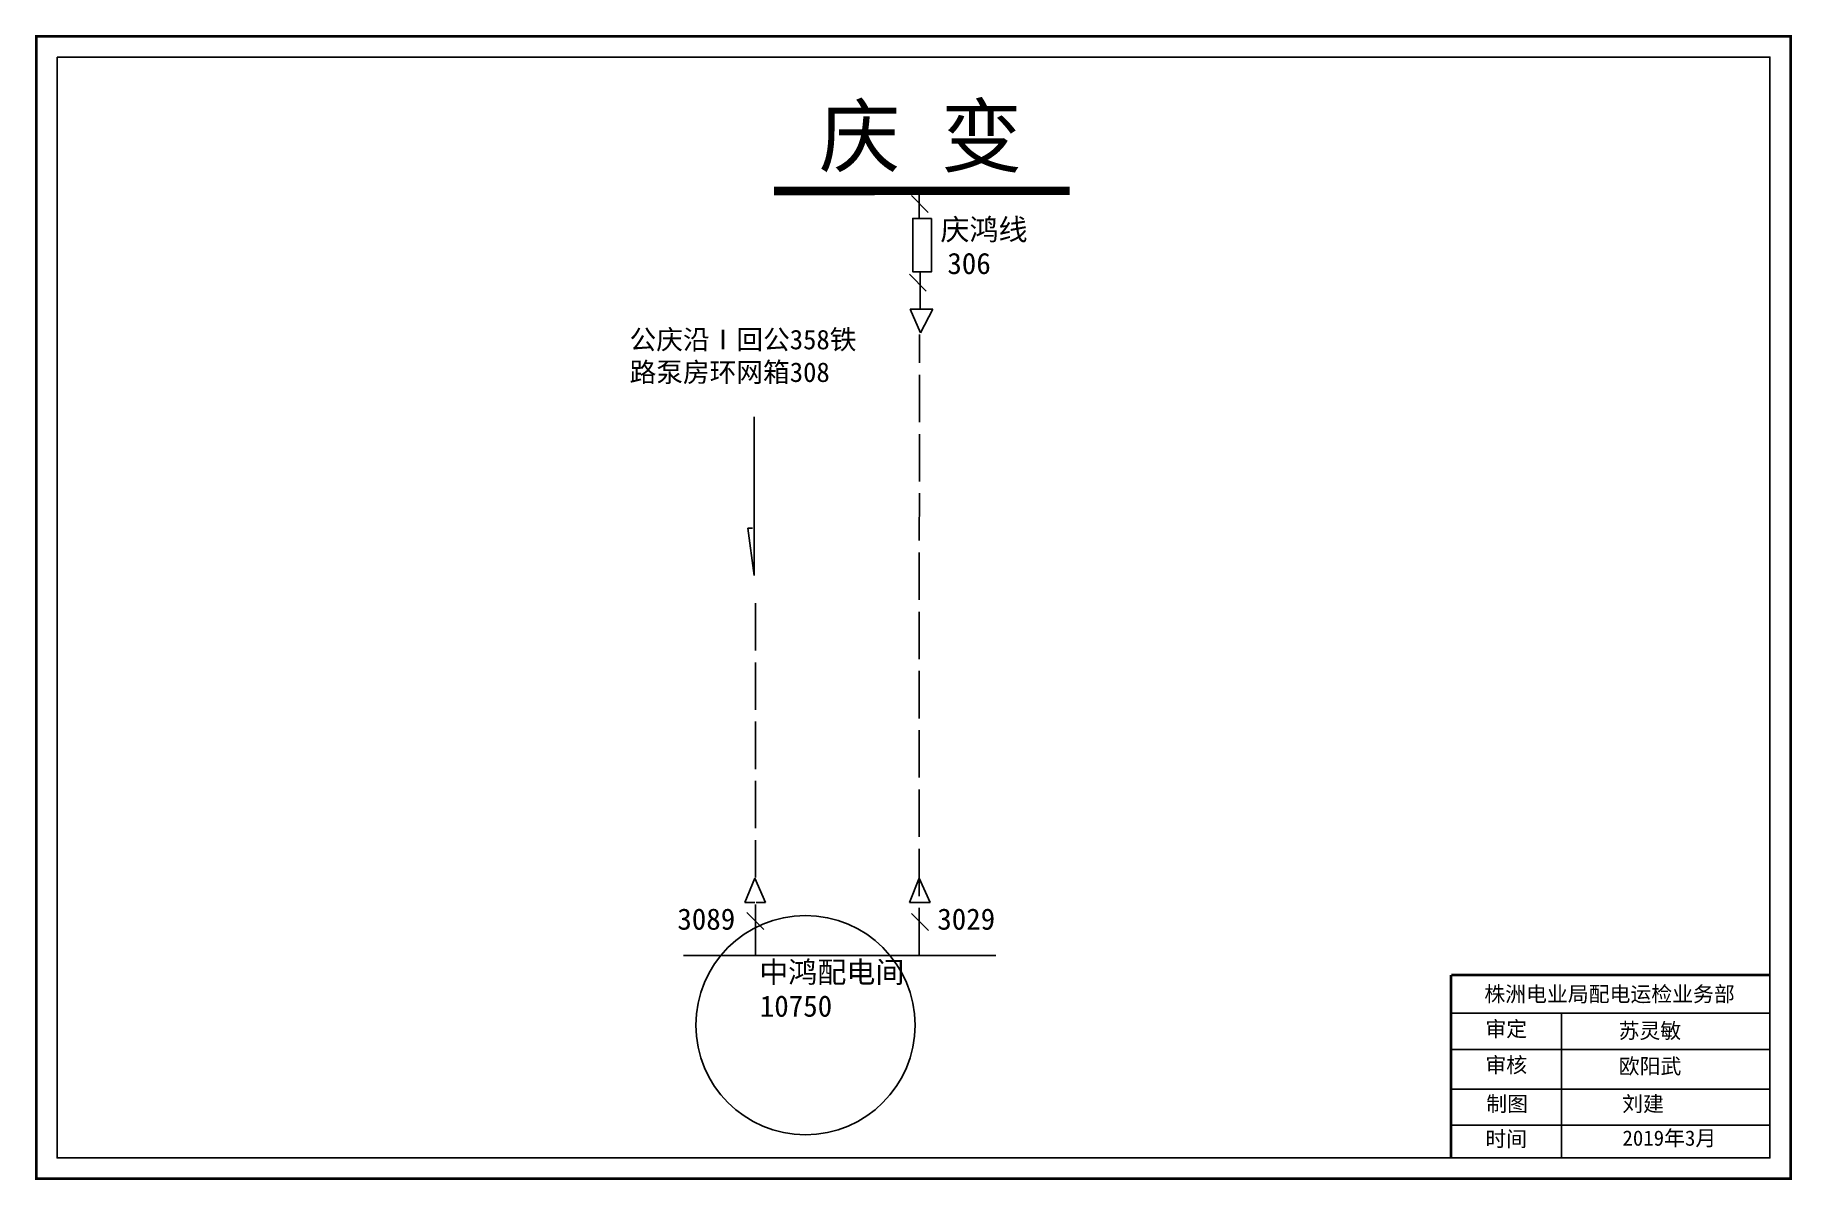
# Model space of a CAD drawing. Extents: x 0 to 344, y 0 to 224.
import ezdxf

# ---------------------------------------------------------------- set-up
doc = ezdxf.new("R2010")
doc.units = 0
doc.header["$LTSCALE"] = 0.774411
doc.linetypes.add('ACAD_ISO02W100', pattern=[15, 12, -3])
doc.layers.get('0').update_dxf_attribs({"linetype": 'CONTINUOUS'})
doc.styles.get("Standard").update_dxf_attribs({"font": '', "height": 2.5})
doc.styles.add('字体', font='', dxfattribs={"height": 2.5})
doc.styles.get('Standard').set_extended_font_data('SimSun')
doc.styles.get('字体').set_extended_font_data('楷体_GB2312')

msp = doc.modelspace()

# ---------------------------------------------------------------- linework, layer by layer
at = {"linetype": 'ACAD_ISO02W100'}
for p, q in [((173.05, 188.25), (173.06, 193.41)), ((173.06, 43.59), (173.14, 165.32)), ((140.99, 112.65), (140.98, 58.86))]:
    msp.add_line(p, q, dxfattribs=at)
at = {"linetype": 'Continuous'}
for p, q in [((174.87, 189.26), (171.57, 192.57)), ((174.47, 173.85), (171.17, 177.16)), ((173.31, 177.58), (173.31, 170.27)), ((171.35, 170.31), (175.78, 170.31)), ((173.37, 165.63), (171.35, 170.31)), ((175.78, 170.31), (173.37, 165.63)), ((140.71, 149.19), (140.71, 118.1)), ((140.71, 118.1), (139.48, 127.34)), ((139.48, 127.34), (140.41, 127.34)), ((140.83, 58.73), (138.92, 53.95)), ((142.98, 53.95), (140.83, 58.73)), ((173.08, 58.73), (171.17, 53.95)), ((175.23, 53.95), (173.08, 58.73)), ((138.92, 53.95), (140.89, 53.95)), ((142.61, 48.65), (139.31, 51.96)), ((140.98, 53.59), (140.98, 43.65)), ((141.15, 53.95), (142.98, 53.95)), ((171.17, 53.95), (175.23, 53.95)), ((174.89, 48.47), (171.59, 51.78)), ((126.89, 43.55), (188.1, 43.55)), ((277.42, 32.22), (339.78, 32.22)), ((299.06, 32.21), (299.06, 3.88)), ((277.42, 25.12), (339.78, 25.12)), ((277.42, 17.37), (339.78, 17.37)), ((277.42, 10.26), (339.78, 10.26))]:
    msp.add_line(p, q, dxfattribs=at)
at = {"linetype": 'Continuous', "const_width": 0.5}
msp.add_lwpolyline([(-0.02, 223.78), (343.96, 223.78), (343.96, -0.19), (-0.02, -0.19)], close=True, dxfattribs=at)
at = {"linetype": 'Continuous'}
for points in [[(4.03, 219.73), (339.91, 219.73), (339.91, 3.86), (4.03, 3.86)], [(175.52, 188.08), (175.52, 177.64), (171.81, 177.64), (171.81, 188.08)]]:
    msp.add_lwpolyline(points, close=True, dxfattribs=at)
for points, const_width in [([(202.6, 193.51), (144.62, 193.47)], 1.67), ([(277.38, 39.72), (277.38, 4)], 0.5), ([(277.42, 39.72), (339.78, 39.72)], 0.5)]:
    msp.add_lwpolyline(points, dxfattribs=dict(at, const_width=const_width))
at = {"color": 1, "linetype": 'Continuous'}
msp.add_circle((150.78, 29.91), 21.49, dxfattribs=at)

# ---------------------------------------------------------------- texts
at = {"linetype": 'Continuous', "attachment_point": 1, "style": '字体'}
for s, insert, char_height, width in [('庆 变', (153.44, 210.07), 11.685, 47.4792), ('中鸿配电间', (141.72, 42.38), 4.173, 52.2062), ('株洲电业局配电运检业务部', (283.91, 37.5), 3, 82.0179), ('10750', (141.83, 35.73), 4.173, 52.2062), ('审定', (284.11, 30.66), 3, 23.4615), ('{\\fSimSun|b0|i0|c134|p2;苏灵敏}', (310.23, 30.31), 3, 23.4615), ('审核', (284.11, 23.6), 3, 23.4615), ('{\\fSimSun|b0|i0|c134|p2;欧阳武}', (310.26, 23.36), 3, 33.0539), ('制图', (284.28, 15.97), 3, 23.4615), ('{\\fSimSun|b0|i0|c134|p2;刘建}', (310.93, 15.97), 3, 23.4615), ('时间', (284.11, 9.09), 3, 23.4615), ('2019{\\fSimSun|b0|i0|c134|p2;年}3{\\fSimSun|b0|i0|c134|p2;月}', (310.99, 9.26), 3, 23.4615)]:
    msp.add_mtext(s, dxfattribs=dict(at, insert=insert, char_height=char_height, width=width))
at = {"linetype": 'Continuous', "char_height": 4.173, "attachment_point": 1}
for s, insert, width in [('庆鸿线', (177.26, 188), 18.4766), ('306', (178.61, 181.35), 9.4403), ('3089', (125.66, 52.79), 9.4403), ('3029', (176.63, 52.79), 9.4403)]:
    msp.add_mtext(s, dxfattribs=dict(at, insert=insert, width=width))
at = {"color": 1, "insert": (116.29, 166.26), "char_height": 4.1732, "width": 88.3119, "attachment_point": 1, "style": '字体'}
msp.add_mtext('{\\fSimSun|b0|i0|c134|p2;\\H0.92x;公庆沿Ⅰ回公358铁\\P路泵房环网箱308}', dxfattribs=at)

doc.saveas('drawing.dxf')
